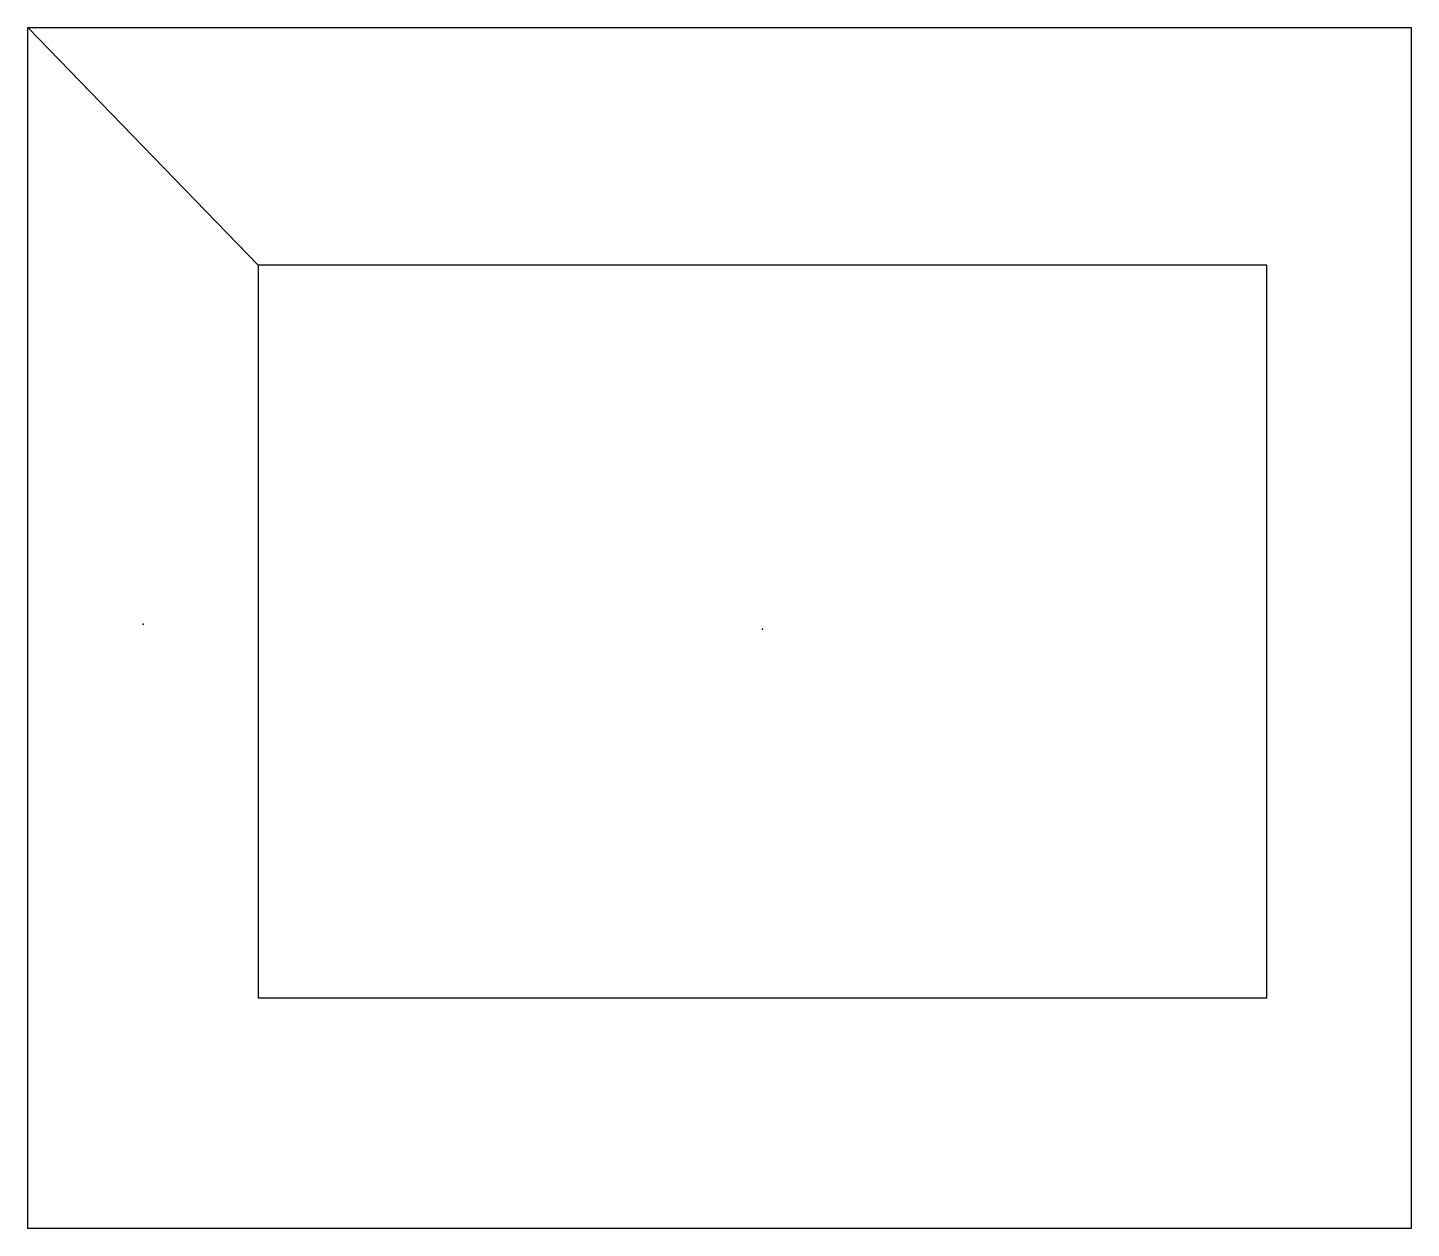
# Model space of a CAD drawing. Extents: x 199 to 335, y 100 to 218.
import ezdxf

# ---------------------------------------------------------------- set-up
doc = ezdxf.new("R2010")
doc.units = 0
doc.layers.add('Layer2', color=5, linetype='Continuous')

msp = doc.modelspace()

# ---------------------------------------------------------------- linework, layer by layer
at = {"layer": 'Layer2', "flags": 128}
for points in [[(198.52, 217.7), (334.58, 217.7), (334.58, 99.6), (198.52, 99.6), (198.52, 217.7)], [(198.52, 217.7), (221.19, 194.35)], [(221.19, 194.35), (221.19, 122.28), (320.37, 122.28), (320.37, 194.35), (221.19, 194.35)]]:
    msp.add_lwpolyline(points, dxfattribs=at)
at = {"layer": 'Layer2'}
for p in [(209.86, 159.02), (270.78, 158.54)]:
    msp.add_point(p, dxfattribs=at)

doc.saveas('drawing.dxf')
